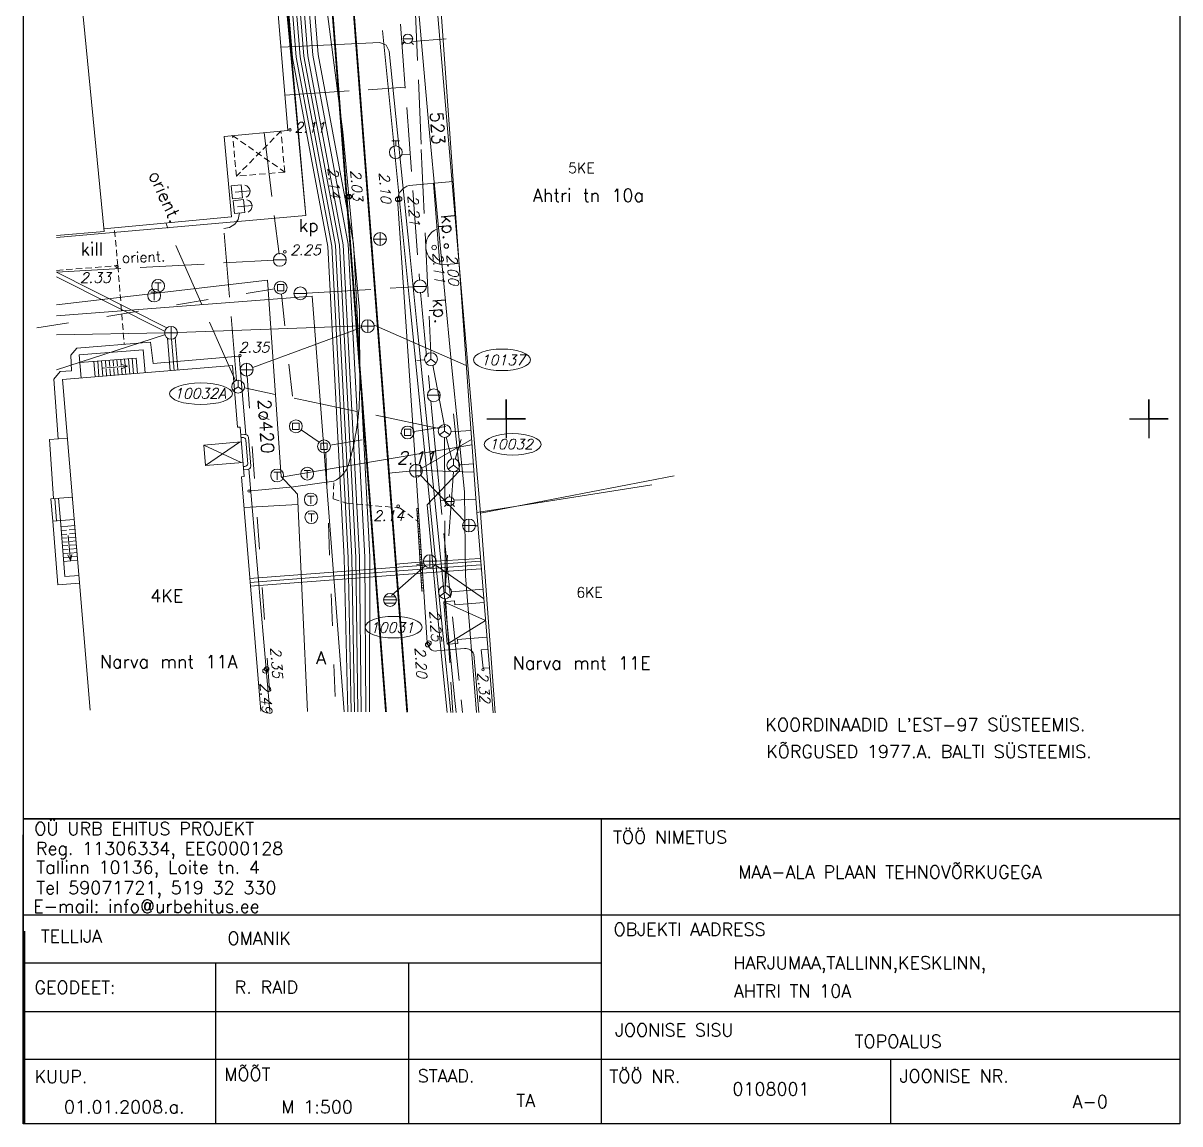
# Model space of a CAD drawing. Extents: x 543262 to 543352, y 6589145 to 6589288.
# Drawn here: x 543262.4 to 543352.4, y 6589145.1 to 6589230.8 of the extents above; entities that cross this region are included whole.
import ezdxf
from ezdxf.enums import TextEntityAlignment as Align

# ---------------------------------------------------------------- set-up
doc = ezdxf.new("R2010")
doc.units = 0
doc.header["$MEASUREMENT"] = 0
for name, pattern in [('ASFBET', [2, 1, -1]), ('DASHED', [0.75, 0.5, -0.25]), ('DRENAAZ', [13, 2.5, -1.5, -1.5, 7.5]), ('EHITATAV', [5, 3, -2]), ('HIDDEN', [0.375, 0.25, -0.125]), ('SIDE', [13, 5, -0.75, -0.75, 5, -1.5]), ('VESI', [13, 5, -0.75, -0.75, 5, -1.5])]:
    doc.linetypes.add(name, pattern=pattern)
for name, color, linetype in [('&rist', 7, 'Continuous'), ('raam', 7, 'Continuous'), ('VORMISTUS', 7, 'Continuous')]:
    doc.layers.add(name, color=color, linetype=linetype)
for name, color, linetype, lineweight, plot in [('DREN. KAEV', 7, 'Continuous', 0, False), ('DREN. TRASS', 7, 'Continuous', 0, False), ('EHITISED', 7, 'Continuous', 0, False), ('KAEVU KÅRGUS', 7, 'Continuous', 0, False), ('KAEVU NR.', 7, 'Continuous', 0, False), ('KANALIKAEV', 7, 'Continuous', 0, False), ('KANALITRASS', 7, 'Continuous', 0, False), ('KPKAABEL', 7, 'Continuous', 0, False), ('KÕRGUS', 7, 'Continuous', 0, False), ('MPKAABEL', 7, 'Continuous', 0, False), ('PIIR', 7, 'Continuous', 0, False), ('POST', 7, 'Continuous', 0, False), ('SADEVETEKAEV', 7, 'Continuous', 0, False), ('SIDEKAEV', 4, 'Continuous', 0, False), ('SIDETRASS', 4, 'Continuous', 0, False), ('SOOJAKAEV', 7, 'Continuous', 0, False), ('SOOJATRASS', 7, 'Continuous', 0, False), ('TEE', 7, 'Continuous', 0, False), ('VEEKAEV', 7, 'Continuous', 0, False), ('VEETRASS', 7, 'Continuous', 0, False)]:
    doc.layers.add(name, color=color, linetype=linetype, lineweight=lineweight, plot=plot)
doc.styles.add('ITALICT', font='ITALICT')
doc.styles.add('ROMANC', font='ROMANC')
doc.styles.add('ROMANT', font='romant', dxfattribs={"height": 1.25})
doc.styles.add('TXT', font='txt.shx')

# ---------------------------------------------------------------- blocks, each defined once
blk = doc.blocks.new('NOOLM')
at = {"layer": 'EHITISED', "color": 5, "linetype": 'Continuous', "lineweight": 0}
for p, q in [((0.25, 0), (2.184, 0)), ((2.184, 0), (1.733, 0.15)), ((2.184, 0), (1.733, -0.148))]:
    blk.add_line(p, q, dxfattribs=at)
blk = doc.blocks.new('TELEF')
at = {"layer": 'POST', "color": 6, "linetype": 'Continuous', "lineweight": 0}
for p, q in [((0, 0), (0, 1.155)), ((-0.517, 0.523), (0.481, 0.523)), ((-0.517, -0.278), (-0.517, 0.523)), ((0.481, 0.523), (0.481, -0.278)), ((0.481, -0.278), (-0.517, -0.278))]:
    blk.add_line(p, q, dxfattribs=at)
for centre, start, end in [((0.038, 0.604), 93.90027, 159.91889), ((-0.038, 0.604), 20.08111, 86.09973)]:
    blk.add_arc(centre, 0.552, start, end, dxfattribs=at)
blk = doc.blocks.new('KK')
at = {"layer": 'KANALIKAEV', "color": 7, "linetype": 'Continuous', "lineweight": 0}
for p, q in [((-1, 0), (1, 0)), ((0, -1), (0, 1))]:
    blk.add_line(p, q, dxfattribs=at)
blk.add_circle((0, 0), 1, dxfattribs=at)
blk = doc.blocks.new('KR')
at = {"layer": 'SADEVETEKAEV', "color": 7, "linetype": 'Continuous', "lineweight": 0}
for p, q in [((-1, 0), (1, 0)), ((0.86, 0.5), (-0.86, 0.5)), ((0.86, -0.5), (-0.86, -0.5))]:
    blk.add_line(p, q, dxfattribs=at)
blk.add_circle((0, 0), 1, dxfattribs=at)
blk = doc.blocks.new('KS')
at = {"layer": 'SIDEKAEV', "color": 6, "linetype": 'Continuous', "lineweight": 0}
for p, q in [((-0.8, -0.6), (0, 0)), ((0, 0), (0, 1)), ((0, 0), (0.8, -0.6))]:
    blk.add_line(p, q, dxfattribs=at)
blk.add_circle((0, 0), 1, dxfattribs=at)
blk = doc.blocks.new('KV')
at = {"layer": 'VEEKAEV', "color": 5, "linetype": 'Continuous', "lineweight": 0}
blk.add_line((-1, 0), (1, 0), dxfattribs=at)
blk.add_circle((0, 0), 1, dxfattribs=at)
blk = doc.blocks.new('RSIIBE')
at = {"layer": 'VEEKAEV', "color": 5, "linetype": 'Continuous', "lineweight": 0}
for p, q in [((-1, 0), (1, 0)), ((0, 1), (0, 1.56)), ((-0.71, -0.71), (-1.11, -1.11)), ((0.71, -0.71), (1.11, -1.11))]:
    blk.add_line(p, q, dxfattribs=at)
blk.add_circle((0, 0), 1, dxfattribs=at)
blk = doc.blocks.new('KT')
at = {"layer": 'SOOJAKAEV', "color": 1, "linetype": 'Continuous', "lineweight": 0}
for p, q in [((-0.5, 0.5), (0.5, 0.5)), ((0, -0.7), (0, 0.5))]:
    blk.add_line(p, q, dxfattribs=at)
blk.add_circle((0, 0), 1, dxfattribs=at)
blk = doc.blocks.new('KD')
at = {"layer": 'DREN. KAEV', "color": 3, "linetype": 'Continuous', "lineweight": 0}
for p, q in [((-0.5, 0.5), (0.5, 0.5)), ((-0.5, -0.5), (-0.5, 0.5)), ((0.5, 0.5), (0.5, -0.5)), ((0.5, -0.5), (-0.5, -0.5))]:
    blk.add_line(p, q, dxfattribs=at)
blk.add_circle((0, 0), 1, dxfattribs=at)
blk = doc.blocks.new('KAKAEV')
at = {"layer": 'KANALIKAEV', "color": 7, "linetype": 'Continuous', "lineweight": 0}
for p, q in [((-0.002, 0.5), (-0.002, -0.5)), ((0.504, -0.008), (-0.496, -0.008))]:
    blk.add_line(p, q, dxfattribs=at)
blk.add_circle((0, 0), 0.5, dxfattribs=at)
blk = doc.blocks.new('HYDRAN')
at = {"layer": 'VEEKAEV', "color": 5, "linetype": 'Continuous', "lineweight": 0}
for p, q in [((0.002, 0.884), (-0.299, 0.884)), ((0.002, 0.884), (0.302, 0.884)), ((0.003, 0.485), (0.003, 0.884))]:
    blk.add_line(p, q, dxfattribs=at)
blk.add_circle((0, 0), 0.5, dxfattribs=at)
blk = doc.blocks.new('SIIB1')
at = {"layer": 'VEEKAEV', "color": 5, "linetype": 'Continuous', "lineweight": 0}
for p, q in [((-0.375, 0), (0.375, 0)), ((-0.442, -0.442), (-0.265, -0.265)), ((0.442, -0.442), (0.265, -0.265))]:
    blk.add_line(p, q, dxfattribs=at)
blk.add_circle((0, 0), 0.375, dxfattribs=at)

msp = doc.modelspace()

# ---------------------------------------------------------------- linework, layer by layer
at = {"layer": '&rist'}
for points in [[(543298.5, 6589200), (543301.5, 6589200), (543300, 6589200), (543300, 6589201.5), (543300, 6589198.5)], [(543348.5, 6589200), (543351.5, 6589200), (543350, 6589200), (543350, 6589201.5), (543350, 6589198.5)]]:
    msp.add_lwpolyline(points, dxfattribs=at)
at = {"layer": 'DREN. TRASS', "color": 3, "linetype": 'DRENAAZ', "lineweight": 0}
for p, q in [((543263.491, 6589207.071), (543281.963, 6589210.126)), ((543282.511, 6589209.711), (543283.571, 6589199.87)), ((543279.845, 6589203.326), (543281.702, 6589177.236)), ((543284.053, 6589199.139), (543285.458, 6589198.193)), ((543286.317, 6589197.947), (543291.846, 6589198.858)), ((543292.834, 6589199.015), (543297.211, 6589199.681)), ((543285.962, 6589197.373), (543286.73, 6589177.205))]:
    msp.add_line(p, q, dxfattribs=at)
at = {"layer": 'EHITISED', "color": 5, "linetype": 'Continuous', "lineweight": 0}
for p, q in [((543283.006, 6589222.443), (543279.985, 6589259.609)), ((543297.706, 6589192.705), (543294.47, 6589238.299)), ((543283.006, 6589222.443), (543278.053, 6589221.976)), ((543278.053, 6589221.976), (543278.642, 6589215.731)), ((543268.688, 6589214.793), (543278.642, 6589215.731)), ((543265.026, 6589214.27), (543268.709, 6589214.573)), ((543266.789, 6589204.98), (543271.757, 6589205.358)), ((543271.757, 6589205.358), (543271.904, 6589203.581)), ((543266.789, 6589204.98), (543266.939, 6589203.171)), ((543266.838, 6589204.382), (543271.208, 6589204.715)), ((543267.918, 6589204.46), (543268.017, 6589203.26)), ((543268.217, 6589204.485), (543268.316, 6589203.285)), ((543268.516, 6589204.51), (543268.615, 6589203.31)), ((543268.815, 6589204.532), (543268.854, 6589204.056)), ((543269.114, 6589204.555), (543269.153, 6589204.081)), ((543269.413, 6589204.578), (543269.452, 6589204.105)), ((543269.712, 6589204.601), (543269.751, 6589204.13)), ((543270.012, 6589204.623), (543270.05, 6589204.155)), ((543270.311, 6589204.646), (543270.349, 6589204.18)), ((543270.61, 6589204.669), (543270.708, 6589203.483)), ((543270.909, 6589204.692), (543271.007, 6589203.507)), ((543271.208, 6589204.715), (543271.306, 6589203.532)), ((543278.696, 6589204.143), (543265.487, 6589203.051)), ((543268.871, 6589203.857), (543268.914, 6589203.334)), ((543269.17, 6589203.881), (543269.213, 6589203.359)), ((543269.469, 6589203.906), (543269.512, 6589203.384)), ((543269.768, 6589203.931), (543269.811, 6589203.408)), ((543270.067, 6589203.956), (543270.11, 6589203.433)), ((543270.366, 6589203.98), (543270.409, 6589203.458)), ((543279.091, 6589199.345), (543278.696, 6589204.143)), ((543267.643, 6589177.325), (543265.487, 6589203.051)), ((543279.297, 6589199.362), (543279.091, 6589199.345)), ((543279.606, 6589195.512), (543279.297, 6589199.362)), ((543264.468, 6589198.381), (543265.869, 6589198.498)), ((543264.772, 6589193.787), (543264.468, 6589198.381)), ((543276.472, 6589197.958), (543279.39, 6589198.202)), ((543276.472, 6589197.958), (543279.385, 6589196.597)), ((543276.605, 6589196.365), (543276.472, 6589197.958)), ((543279.252, 6589198.19), (543276.605, 6589196.365)), ((543279.518, 6589196.608), (543276.605, 6589196.365)), ((543279.606, 6589195.512), (543279.407, 6589195.496)), ((543280.909, 6589177.241), (543279.407, 6589195.496)), ((543311.346, 6589194.874), (543297.706, 6589192.705)), ((543264.576, 6589193.771), (543266.253, 6589193.911)), ((543264.722, 6589192.03), (543264.576, 6589193.771)), ((543265.021, 6589192.055), (543264.875, 6589193.796)), ((543265.32, 6589192.081), (543265.174, 6589193.821)), ((543298.993, 6589177.128, 1.216), (543297.706, 6589192.705)), ((543264.722, 6589192.034), (543266.398, 6589192.174)), ((543265.108, 6589187.072), (543264.722, 6589192.034)), ((543265.659, 6589187.72), (543265.32, 6589192.081)), ((543265.358, 6589191.6), (543266.439, 6589191.691)), ((543265.383, 6589191.301), (543265.788, 6589191.335)), ((543265.408, 6589191.002), (543265.813, 6589191.036)), ((543265.433, 6589190.703), (543265.838, 6589190.737)), ((543265.987, 6589191.352), (543266.464, 6589191.392)), ((543266.012, 6589191.053), (543266.489, 6589191.093)), ((543266.037, 6589190.754), (543266.514, 6589190.794)), ((543265.458, 6589190.404), (543265.863, 6589190.438)), ((543265.483, 6589190.105), (543265.888, 6589190.139)), ((543265.508, 6589189.806), (543265.913, 6589189.84)), ((543266.062, 6589190.455), (543266.539, 6589190.495)), ((543266.087, 6589190.156), (543266.564, 6589190.196)), ((543266.112, 6589189.857), (543266.589, 6589189.897)), ((543265.533, 6589189.508), (543265.938, 6589189.541)), ((543265.558, 6589189.209), (543265.963, 6589189.243)), ((543265.583, 6589188.91), (543266.664, 6589189)), ((543266.137, 6589189.558), (543266.614, 6589189.598)), ((543266.162, 6589189.259), (543266.639, 6589189.299)), ((543265.108, 6589187.072), (543266.814, 6589187.215)), ((543265.659, 6589187.72), (543266.764, 6589187.813)), ((543295.149, 6589185.75), (543295.976, 6589185.825)), ((543295.149, 6589185.75), (543295.403, 6589182.452)), ((543295.403, 6589182.452), (543296.23, 6589182.527)), ((543298.065, 6589182.013), (543298.586, 6589182.056)), ((543298.065, 6589182.013), (543298.204, 6589180.594)), ((543298.204, 6589180.594), (543298.703, 6589180.635))]:
    msp.add_line(p, q, dxfattribs=at)
at = {"layer": 'EHITISED', "color": 5, "linetype": 'DASHED', "lineweight": 0}
for p, q in [((543282.476, 6589222.393), (543279.012, 6589218.874)), ((543282.776, 6589219.205), (543282.476, 6589222.393)), ((543279.012, 6589218.874), (543278.713, 6589222.038)), ((543278.713, 6589222.038), (543282.776, 6589219.205)), ((543282.776, 6589219.205), (543279.012, 6589218.874))]:
    msp.add_line(p, q, dxfattribs=at)
at = {"layer": 'EHITISED', "color": 5, "linetype": 'Continuous', "lineweight": 0}
for points in [[(543265.051, 6589252.327), (543268.709, 6589214.573)], [(543295.149, 6589185.75), (543298.4, 6589184.307), (543295.403, 6589182.452)], [(543295.976, 6589185.825), (543296.003, 6589185.526), (543298.284, 6589185.715)], [(543296.23, 6589182.527), (543296.203, 6589182.826), (543298.506, 6589183.016)]]:
    msp.add_lwpolyline(points, dxfattribs=at)
for points in [[(543279.343, 6589198.755), (543279.642, 6589198.78, -0.373078), (543279.953, 6589198.576), (543280.144, 6589196.321, -0.344934), (543279.864, 6589196.063), (543279.563, 6589196.038)], [(543279.361, 6589198.534), (543279.484, 6589198.544, -0.398223), (543279.749, 6589198.351), (543279.9, 6589196.508, -0.344934), (543279.668, 6589196.293), (543279.545, 6589196.283)]]:
    msp.add_lwpolyline(points, format="xyb", dxfattribs=at)
at = {"layer": 'KAEVU NR.', "color": 5, "linetype": 'Continuous', "lineweight": 0}
for centre, major_axis, ratio in [((543299.675, 6589204.591), (-2.213, 0), 0.379465), ((543276.254, 6589201.954), (-2.442, 0), 0.343989), ((543300.506, 6589198.011), (-2.213, 0), 0.379465), ((543291.24, 6589183.786), (-2.213, 0), 0.379465)]:
    msp.add_ellipse(centre, major_axis=major_axis, ratio=ratio, start_param=0, end_param=6.283175, dxfattribs=at)
at = {"layer": 'KANALITRASS', "color": 7, "linetype": 'Continuous', "lineweight": 0}
for p, q in [((543265.024, 6589211.405), (543273.605, 6589207.08)), ((543265.024, 6589211.06), (543273.415, 6589206.819)), ((543274.43, 6589206.714), (543288.719, 6589207.247)), ((543280.279, 6589203.996), (543288.751, 6589207.095)), ((543289.72, 6589207.292), (543296.894, 6589204.139)), ((543265.019, 6589203.804), (543273.416, 6589206.545)), ((543265.021, 6589206.536), (543273.43, 6589206.686)), ((543273.867, 6589203.744), (543273.658, 6589206.272)), ((543274.166, 6589203.768), (543273.965, 6589206.197)), ((543274.462, 6589203.83), (543274.256, 6589206.321)), ((543293.441, 6589196.162), (543297.291, 6589198.386)), ((543290.88, 6589195.775), (543292.476, 6589195.934)), ((543293.324, 6589195.626), (543296.767, 6589192.03, 0)), ((543293.474, 6589195.983), (543297.457, 6589195.84)), ((543297.607, 6589191.678), (543297.791, 6589191.678)), ((543294.556, 6589188.928), (543297.982, 6589189.134)), ((543291.083, 6589186.245), (543293.702, 6589188.566)), ((543291.422, 6589188.7), (543293.559, 6589188.863)), ((543293.036, 6589188.629), (543293.544, 6589188.763)), ((543294.466, 6589188.633), (543298.238, 6589186.012))]:
    msp.add_line(p, q, dxfattribs=at)
at = {"layer": 'KANALITRASS', "color": 7, "linetype": 'EHITATAV', "lineweight": 0, "const_width": 0.14}
for points in [[(543287.765, 6589236.56), (543292.303, 6589177.17)], [(543286.123, 6589236.435), (543290.65, 6589177.18)]]:
    msp.add_lwpolyline(points, dxfattribs=at)
at = {"layer": 'KPKAABEL', "color": 14, "linetype": 'Continuous', "lineweight": 0}
for points in [[(543289.359, 6589177.188), (543289.396, 6589189.253), (543288.116, 6589213.647), (543285.36, 6589228.358), (543283.901, 6589246.483), (543281.785, 6589272.755), (543279.427, 6589274.659)], [(543289.074, 6589177.19), (543288.996, 6589189.238), (543287.718, 6589213.6), (543284.963, 6589228.305), (543283.502, 6589246.451), (543281.401, 6589272.547), (543279.427, 6589274.246)], [(543279.499, 6589273.675), (543281.016, 6589272.339), (543283.103, 6589246.419), (543284.566, 6589228.252), (543287.32, 6589213.552), (543288.596, 6589189.223), (543288.715, 6589177.192)], [(543279.504, 6589273.271), (543280.727, 6589272.194), (543282.804, 6589246.395), (543284.268, 6589228.212), (543287.021, 6589213.516), (543288.296, 6589189.214), (543288.456, 6589177.194)], [(543279.542, 6589272.838), (543280.437, 6589272.049), (543282.505, 6589246.371), (543283.97, 6589228.172), (543286.723, 6589213.481), (543287.996, 6589189.204), (543288.197, 6589177.196)], [(543279.58, 6589272.405), (543280.148, 6589271.904), (543282.206, 6589246.347), (543283.673, 6589228.133), (543286.424, 6589213.445), (543287.696, 6589189.195), (543287.939, 6589177.197)], [(543279.618, 6589271.972), (543279.859, 6589271.759), (543281.907, 6589246.323), (543283.375, 6589228.093), (543286.126, 6589213.409), (543287.396, 6589189.186), (543287.679, 6589177.199)], [(543282.497, 6589228.922), (543290.162, 6589229.274), (543290.659, 6589229.081), (543290.9, 6589228.604), (543292.471, 6589213.105), (543293.075, 6589207.136), (543294.726, 6589190.844), (543294.89, 6589189.227), (543296.043, 6589177.856), (543296.115, 6589177.146)]]:
    msp.add_lwpolyline(points, dxfattribs=at)
msp.add_polyline3d([(543297.697, 6589177.136, 0), (543296.831, 6589187.784, 0), (543296.753, 6589194.324, 0), (543295.784, 6589203.962, 0), (543293.983, 6589222.806, 0), (543291.696, 6589248.745, 0), (543291.039, 6589249.131, 0), (543290.516, 6589249.68, 0), (543290.014, 6589251.1, 0), (543288.119, 6589268.641, 0), (543286.749, 6589279.154, 0)], dxfattribs=at)
at = {"layer": 'KÕRGUS', "linetype": 'Continuous', "lineweight": 0}
for centre, radius in [((543283.183, 6589222.482), 0.1), ((543287.666, 6589217.286, 2.141), 0.175), ((543287.801, 6589217.291, 2.032), 0.175), ((543291.562, 6589217.084, 2.096), 0.175), ((543291.716, 6589217.107, 2.21), 0.175), ((543294.4, 6589213.334, 2.21), 0.175), ((543295.349, 6589213.447, 2.21), 0.175), ((543282.783, 6589213.001), 0.1), ((543269.72, 6589211.859), 0.1), ((543279.292, 6589204.937), 0.1), ((543279.997, 6589194.38), 0.1), ((543291.6, 6589193.2), 0.1), ((543293.994, 6589182.549, 2.249), 0.175), ((543293.89, 6589182.421, 2.196), 0.175), ((543281.235, 6589180.387, 2.488), 0.175), ((543281.37, 6589180.537, 2.35), 0.175), ((543298.2, 6589180.476), 0.1)]:
    msp.add_circle(centre, radius, dxfattribs=at)
at = {"layer": 'MPKAABEL', "color": 34, "linetype": 'Continuous', "lineweight": 0}
for points in [[(543290.389, 6589230.219), (543292.466, 6589209.205), (543293.514, 6589198.846), (543295.11, 6589183.056), (543295.707, 6589177.148)], [(543295.902, 6589200.381), (543296.376, 6589195.95), (543293.848, 6589193.302), (543295.032, 6589180.996), (543295.406, 6589177.15)], [(543280.025, 6589187.567), (543291.99, 6589188.489), (543297.996, 6589188.927)], [(543280.048, 6589187.268), (543292.012, 6589188.19), (543298.018, 6589188.628)], [(543280.071, 6589186.969), (543292.035, 6589187.891), (543298.04, 6589188.329)]]:
    msp.add_lwpolyline(points, dxfattribs=at)
at = {"layer": 'PIIR', "color": 1, "linetype": 'Continuous', "lineweight": 0}
for points in [[(543265.026, 6589214.11), (543284.404, 6589215.818), (543279.878, 6589264.408), (543279.039, 6589276.378), (543278.787, 6589279.22)], [(543290.174, 6589279.126), (543291.408, 6589265.277), (543291.707, 6589261.867), (543293.286, 6589245.597), (543294.675, 6589231.367), (543298.001, 6589192.667), (543299.148, 6589177.127)], [(543265.065, 6589274.951), (543279.039, 6589276.378), (543284.404, 6589215.818), (543265.026, 6589214.11)], [(543313.07, 6589195.556), (543298.001, 6589192.667), (543294.675, 6589231.367), (543312.225, 6589234.575), (543312.125, 6589235.775), (543313.07, 6589236.006)], [(543265.022, 6589208.02), (543284.903, 6589209.548), (543287.389, 6589177.201)], [(543287.389, 6589177.201), (543284.903, 6589209.548), (543265.022, 6589208.02)], [(543299.148, 6589177.127), (543298.001, 6589192.667), (543313.07, 6589195.556)]]:
    msp.add_lwpolyline(points, dxfattribs=at)
at = {"layer": 'raam'}
for p, q in [((543262.417, 6589287.852), (543262.417, 6589145.134)), ((543352.417, 6589287.852), (543352.417, 6589145.134)), ((543352.417, 6589286.752), (543352.417, 6589145.134)), ((543352.417, 6589160.134), (543352.417, 6589145.134)), ((543352.417, 6589145.134), (543262.417, 6589145.134)), ((543352.417, 6589145.134), (543262.517, 6589145.134))]:
    msp.add_line(p, q, dxfattribs=at)
at = {"layer": 'raam', "color": 7, "linetype": 'Continuous'}
for p, q in [((543262.417, 6589168.884), (543352.417, 6589168.884)), ((543352.417, 6589168.884), (543262.417, 6589168.884)), ((543307.417, 6589145.134), (543307.417, 6589168.884)), ((543352.417, 6589161.384), (543262.417, 6589161.384)), ((543307.417, 6589157.634), (543262.417, 6589157.634)), ((543277.417, 6589145.134), (543277.417, 6589157.634)), ((543292.417, 6589145.134), (543292.417, 6589157.634)), ((543352.417, 6589150.134), (543262.417, 6589150.134)), ((543329.917, 6589145.134), (543329.917, 6589150.134))]:
    msp.add_line(p, q, dxfattribs=at)
for points in [[(543307.417, 6589168.884), (543352.417, 6589168.884)], [(543262.417, 6589153.884), (543307.417, 6589153.884)], [(543307.417, 6589153.884), (543352.417, 6589153.884)]]:
    msp.add_lwpolyline(points, dxfattribs=at)
at = {"layer": 'raam'}
msp.add_lwpolyline([(543262.517, 6589160.128), (543262.517, 6589145.134)], dxfattribs=at)
at = {"layer": 'SADEVETEKAEV', "color": 7, "linetype": 'Continuous', "lineweight": 0}
for p, q in [((543293.043, 6589193.026), (543293.169, 6589193.034)), ((543293.056, 6589192.826), (543293.183, 6589192.834)), ((543293.067, 6589192.626), (543293.196, 6589192.635)), ((543293.079, 6589192.427), (543293.209, 6589192.435)), ((543293.083, 6589192.427), (543293.209, 6589192.435)), ((543293.091, 6589192.227), (543293.222, 6589192.236)), ((543293.103, 6589192.027), (543293.235, 6589192.036)), ((543293.116, 6589191.828), (543293.248, 6589191.837)), ((543293.128, 6589191.628), (543293.262, 6589191.637)), ((543293.14, 6589191.429), (543293.275, 6589191.437)), ((543293.152, 6589191.229), (543293.288, 6589191.238)), ((543293.164, 6589191.029), (543293.301, 6589191.038)), ((543293.176, 6589190.83), (543293.314, 6589190.839)), ((543293.188, 6589190.63), (543293.328, 6589190.639)), ((543293.2, 6589190.43), (543293.341, 6589190.44)), ((543293.212, 6589190.231), (543293.354, 6589190.24)), ((543293.224, 6589190.031), (543293.367, 6589190.04)), ((543293.236, 6589189.831), (543293.38, 6589189.841)), ((543293.248, 6589189.632), (543293.393, 6589189.641)), ((543293.261, 6589189.432), (543293.407, 6589189.442)), ((543293.273, 6589189.232), (543293.42, 6589189.242)), ((543293.285, 6589189.033), (543293.433, 6589189.043)), ((543293.297, 6589188.833), (543293.446, 6589188.843)), ((543293.309, 6589188.634), (543293.459, 6589188.644)), ((543293.321, 6589188.434), (543293.472, 6589188.444)), ((543293.333, 6589188.234), (543293.486, 6589188.244)), ((543293.345, 6589188.035), (543293.499, 6589188.045)), ((543293.357, 6589187.835), (543293.512, 6589187.845)), ((543293.369, 6589187.635), (543293.525, 6589187.646)), ((543293.381, 6589187.436), (543293.538, 6589187.446)), ((543293.394, 6589187.236), (543293.552, 6589187.247)), ((543293.406, 6589187.036), (543293.565, 6589187.047)), ((543293.418, 6589186.837), (543293.578, 6589186.847))]:
    msp.add_line(p, q, dxfattribs=at)
msp.add_lwpolyline([(543293.043, 6589193.026), (543293.432, 6589186.595), (543293.594, 6589186.605)], dxfattribs=at)
at = {"layer": 'SIDETRASS', "linetype": 'SIDE', "lineweight": 0}
for p, q in [((543278.942, 6589202.959), (543273.509, 6589215.247)), ((543279.024, 6589202.988), (543277.956, 6589215.7)), ((543293.06, 6589204.529), (543293.653, 6589204.597)), ((543294.298, 6589204.165), (543295.176, 6589199.551)), ((543294.754, 6589199.259), (543279.633, 6589202.4)), ((543295.705, 6589198.988), (543297.253, 6589199.093, 0)), ((543295.211, 6589198.552), (543295.246, 6589187.004)), ((543295.333, 6589198.567), (543295.767, 6589196.872)), ((543296.038, 6589196.865), (543296.508, 6589198.387)), ((543296.389, 6589196.423), (543297.437, 6589196.497)), ((543295.89, 6589195.887), (543295.28, 6589187.003)), ((543295.745, 6589186.545), (543298.198, 6589186.748)), ((543295.28, 6589186.005), (543295.857, 6589177.147))]:
    msp.add_line(p, q, dxfattribs=at)
for points in [[(543292.623, 6589239.366), (543293.398, 6589220.969), (543294.128, 6589205.143)], [(543278.045, 6589214.802), (543278.045, 6589214.802), (543278.476, 6589214.882), (543278.901, 6589215.16), (543279.137, 6589215.504), (543279.246, 6589216.022)]]:
    msp.add_lwpolyline(points, dxfattribs=at)
at = {"layer": 'SOOJATRASS', "color": 1, "linetype": 'Continuous', "lineweight": 0}
for p, q in [((543280.728, 6589200.31, -1.806), (543281.552, 6589199.948, -1.806)), ((543282.492, 6589195.454), (543297.331, 6589197.983)), ((543283.787, 6589193.326), (543279.606, 6589193.087))]:
    msp.add_line(p, q, dxfattribs=at)
msp.add_lwpolyline([(543265.023, 6589208.867), (543281.431, 6589210.788), (543282.489, 6589195.503), (543283.752, 6589194.134), (543284.54, 6589177.219)], dxfattribs=at)
at = {"layer": 'TEE', "color": 52, "linetype": 'Continuous', "lineweight": 0}
for p, q in [((543292.447, 6589218.163), (543295.841, 6589218.461)), ((543296.331, 6589212.075), (543294.955, 6589211.996)), ((543264.796, 6589203.081), (543265.152, 6589198.442)), ((543279.987, 6589196.097), (543281.602, 6589177.237)), ((543293, 6589195.597), (543293.859, 6589182.587))]:
    msp.add_line(p, q, dxfattribs=at)
at = {"layer": 'TEE', "color": 52, "linetype": 'DASHED', "lineweight": 0}
for p, q in [((543269.788, 6589211.914), (543269.509, 6589214.87)), ((543265.024, 6589211.552), (543269.788, 6589211.914)), ((543269.788, 6589211.914), (543270.284, 6589205.794)), ((543286.54, 6589193.773), (543286.593, 6589195.15))]:
    msp.add_line(p, q, dxfattribs=at)
at = {"layer": 'TEE', "color": 52, "linetype": 'ASFBET', "lineweight": 0}
for p, q in [((543292.946, 6589196.42), (543293.328, 6589196.388)), ((543293.379, 6589195.565), (543293.328, 6589196.388)), ((543293, 6589195.597), (543293.379, 6589195.565))]:
    msp.add_line(p, q, dxfattribs=at)
at = {"layer": 'TEE', "color": 52, "linetype": 'Continuous', "lineweight": 0}
for points in [[(543284.979, 6589240.121), (543287.304, 6589222.343), (543288.595, 6589208.456), (543288.604, 6589202.338, -0.074998), (543287.723, 6589196.437, -0.214358), (543286.593, 6589195.15), (543283.461, 6589194.699), (543280.167, 6589194.389)], [(543293.859, 6589182.587, 0.132979), (543294.124, 6589182.073, 0.299984), (543294.616, 6589181.948), (543296.765, 6589182.123, -0.327675), (543297.489, 6589181.677), (543297.862, 6589177.135)]]:
    msp.add_lwpolyline(points, format="xyb", dxfattribs=at)
for points in [[(543294.841, 6589212.02), (543294.339, 6589218.329)], [(543291.548, 6589217.122), (543292.538, 6589202.596), (543292.946, 6589196.42)], [(543264.796, 6589203.081), (543265.308, 6589203.68), (543266.17, 6589203.743), (543266.134, 6589204.944), (543266.608, 6589205.496)], [(543266.608, 6589205.496), (543272.328, 6589205.96), (543272.529, 6589204.31), (543279.236, 6589204.869), (543279.757, 6589198.78)]]:
    msp.add_lwpolyline(points, dxfattribs=at)
at = {"layer": 'TEE', "color": 52, "linetype": 'DASHED', "lineweight": 0}
msp.add_lwpolyline([(543286.54, 6589193.773), (543287.59, 6589193.433), (543291.75, 6589193.059), (543293.042, 6589192.077)], dxfattribs=at)
at = {"layer": 'TEE', "color": 52, "linetype": 'Continuous', "lineweight": 0}
for centre, radius, start, end in [((543292.809, 6589216.942), 1.273, 106.51303, 171.88612), ((543295.193, 6589213.433), 1.457, 113.09022, 260.57965)]:
    msp.add_arc(centre, radius, start, end, dxfattribs=at)
at = {"layer": 'VEETRASS', "color": 5, "linetype": 'VESI', "lineweight": 0}
for p, q in [((543292.661, 6589229.357), (543295.343, 6589229.57)), ((543291.884, 6589229.296), (543292.081, 6589229.311)), ((543282.783, 6589225.186), (543292.143, 6589225.801)), ((543281.158, 6589222.269), (543282.333, 6589212.814)), ((543291.871, 6589220.546), (543292.532, 6589220.569)), ((543284.488, 6589209.791), (543292.801, 6589210.266)), ((543293.346, 6589209.844), (543294.051, 6589202.249)), ((543294.893, 6589193.62), (543295.243, 6589193.635)), ((543295.936, 6589193.664), (543297.611, 6589193.736))]:
    msp.add_line(p, q, dxfattribs=at)
for points in [[(543287.772, 6589279.145), (543288.097, 6589275.45), (543289.712, 6589258.032), (543290.815, 6589243.685), (543293.257, 6589210.803), (543293.26, 6589210.776)], [(543265.024, 6589211.418), (543281.913, 6589212.343)], [(543294.129, 6589201.409), (543294.489, 6589197.531), (543296.594, 6589177.143)]]:
    msp.add_lwpolyline(points, dxfattribs=at)
at = {"layer": 'VORMISTUS'}
for p, q in [((543262.417, 6589145.134), (543262.417, 6589167.634)), ((543352.417, 6589145.134), (543262.417, 6589145.134))]:
    msp.add_line(p, q, dxfattribs=at)

# ---------------------------------------------------------------- block references
at = {"layer": 'DREN. KAEV', "color": 3, "linetype": 'Continuous', "lineweight": 0, "xscale": 0.5, "yscale": 0.5, "zscale": 0.5}
for p in [(543282.457, 6589210.208), (543283.638, 6589199.418), (543292.34, 6589198.94), (543285.826, 6589197.855)]:
    msp.add_blockref('KD', p, dxfattribs=at)
at = {"layer": 'EHITISED', "color": 5, "linetype": 'Continuous', "lineweight": 0}
for p, rotation in [((543268.371, 6589203.908), 5.219662021401924), ((543265.899, 6589191.16), 275.1181249933122)]:
    msp.add_blockref('NOOLM', p, dxfattribs=dict(at, rotation=rotation))
at = {"layer": 'KANALIKAEV', "color": 7, "linetype": 'Continuous', "lineweight": 0, "xscale": 0.5, "yscale": 0.5, "zscale": 0.5}
for p in [(543290.186, 6589213.99), (543273.924, 6589206.695), (543289.232, 6589207.208, 2.157), (543279.809, 6589203.825), (543297.103, 6589191.698), (543294.056, 6589188.919)]:
    msp.add_blockref('KK', p, dxfattribs=at)
at = {"layer": 'KANALIKAEV', "color": 7, "linetype": 'Continuous', "lineweight": 0}
msp.add_blockref('KAKAEV', (543292.983, 6589195.959, 2.108), dxfattribs=at)
at = {"layer": 'SADEVETEKAEV', "color": 7, "linetype": 'Continuous', "lineweight": 0, "xscale": 0.5, "yscale": 0.5, "zscale": 0.5}
msp.add_blockref('KR', (543290.965, 6589185.908, 2.117), dxfattribs=at)
at = {"layer": 'SIDEKAEV', "color": 6, "linetype": 'Continuous', "lineweight": 0, "xscale": 0.5, "yscale": 0.5, "zscale": 0.5}
for p in [(543294.151, 6589204.643), (543279.144, 6589202.502), (543295.209, 6589199.052), (543295.247, 6589186.504)]:
    msp.add_blockref('KS', p, dxfattribs=at)
at = {"layer": 'SIDEKAEV', "linetype": 'Continuous', "lineweight": 0, "xscale": 0.5, "yscale": 0.5, "zscale": 0.5}
msp.add_blockref('KS', (543295.89, 6589196.387), dxfattribs=at)
at = {"layer": 'SIDETRASS', "linetype": 'SIDE', "lineweight": 0, "rotation": 275.7144430294429}
for p in [(543278.924, 6589217.637), (543279.091, 6589216.49)]:
    msp.add_blockref('TELEF', p, dxfattribs=at)
at = {"layer": 'SOOJAKAEV', "color": 1, "linetype": 'Continuous', "lineweight": 0, "xscale": 0.5, "yscale": 0.5, "zscale": 0.5}
for p in [(543272.919, 6589210.344), (543272.609, 6589209.594), (543284.521, 6589195.731), (543282.181, 6589195.592), (543284.8, 6589193.722), (543284.846, 6589192.348)]:
    msp.add_blockref('KT', p, dxfattribs=at)
at = {"layer": 'VEEKAEV', "color": 5, "linetype": 'Continuous', "lineweight": 0}
for name, p in [('SIIB1', (543292.352, 6589229.57)), ('HYDRAN', (543291.41, 6589220.741))]:
    msp.add_blockref(name, p, dxfattribs=at)
for name, p, xscale, yscale, zscale in [('KV', (543282.388, 6589212.369), 0.5, 0.5, 0.5), ('KV', (543293.293, 6589210.304), 0.5, 0.5, 0.5), ('KV', (543283.989, 6589209.762), 0.5, 0.5, 0.5), ('KV', (543294.369, 6589201.83), 0.5, 0.5, 0.5), ('RSIIBE', (543295.595, 6589193.574), 0.3500000000058208, 0.3499999999985448, 0.35)]:
    msp.add_blockref(name, p, dxfattribs=dict(at, xscale=xscale, yscale=yscale, zscale=zscale))

# ---------------------------------------------------------------- texts
at = {"layer": 'EHITISED', "color": 5, "linetype": 'Continuous', "lineweight": 0, "style": 'ROMANC'}
for s, height, p in [('5KE', 0.8, (543304.828, 6589219.122)), ('4KE', 1, (543272.31, 6589185.725))]:
    msp.add_text(s, height=height, dxfattribs=at).set_placement(p)
msp.add_text('6KE', height=0.8, dxfattribs=at).set_placement((543306.484, 6589186.493), align=Align.MIDDLE)
at = {"layer": 'KAEVU KÅRGUS', "color": 7, "linetype": 'Continuous', "lineweight": 0, "style": 'ITALICT'}
msp.add_text('2.11', height=1, dxfattribs=at).set_placement((543292.983, 6589196.459, 2.108), align=Align.CENTER)
at = {"layer": 'KAEVU NR.', "color": 5, "linetype": 'Continuous', "lineweight": 0, "style": 'ITALICT'}
for s, p in [('10137', (543299.738, 6589204.568)), ('10032A', (543276.181, 6589201.982)), ('10032', (543300.374, 6589198.027)), ('10031', (543291.114, 6589183.756))]:
    msp.add_text(s, height=0.8, dxfattribs=at).set_placement(p, align=Align.MIDDLE)
at = {"layer": 'KPKAABEL', "color": 14, "linetype": 'Continuous', "lineweight": 0, "style": 'TXT'}
msp.add_text('523', height=1, rotation=273.51208, dxfattribs=at).set_placement((543294.088, 6589223.862))
at = {"layer": 'KÕRGUS', "linetype": 'Continuous', "lineweight": 0, "style": 'ITALICT'}
for s, p in [(' 2.11', (543282.973, 6589223.08)), (' 2.25', (543282.637, 6589213.547)), (' 2.33', (543266.289, 6589211.382)), (' 2.35', (543278.629, 6589205.971)), (' 2.14', (543289.105, 6589192.861))]:
    msp.add_text(s, height=0.8, dxfattribs=at).set_placement(p, align=Align.TOP_LEFT)
for s, rotation, p in [('2.14', 274.27817, (543286.121, 6589219.539, 2.141)), ('2.03', 274.50177, (543287.883, 6589219.346, 2.032)), ('2.10', 273.93185, (543290.1, 6589219.157, 2.096)), ('2.21', 273.76, (543292.34, 6589217.39, 2.21)), ('2.11', 273.76, (543294.278, 6589212.925, 2.21)), ('2.00', 273.76, (543295.38, 6589212.775, 2.21)), ('2.25', 273.80223, (543294.038, 6589185.056, 2.249)), ('2.35', 274.30097, (543281.654, 6589182.204, 2.35)), ('2.20', 273.67919, (543292.899, 6589182.203, 2.196)), ('2.49', 274.44194, (543280.831, 6589179.448, 2.488))]:
    msp.add_text(s, height=0.8, rotation=rotation, dxfattribs=at).set_placement(p)
msp.add_text(' 2.32', height=0.8, rotation=275.08528, dxfattribs=at).set_placement((543298.504, 6589180.871), align=Align.TOP_LEFT)
at = {"layer": 'PIIR', "color": 1, "linetype": 'Continuous', "lineweight": 0, "style": 'TXT'}
for s, p in [('Ahtri tn 10a', (543306.399, 6589217.417, -1.806)), ('Narva mnt 11A', (543273.741, 6589181.102, -1.806)), ('Narva mnt 11E', (543305.875, 6589180.994, -1.806))]:
    msp.add_text(s, height=1, dxfattribs=at).set_placement(p, align=Align.MIDDLE)
at = {"layer": 'raam', "color": 7, "linetype": 'Continuous', "style": 'ROMANT'}
for s, height, p in [("KOORDINAADID L'EST-97 SÜSTEEMIS.", 0.9999, (543320.166, 6589175.693)), ('K%%213RGUSED 1977.A. BALTI S%%220STEEMIS.', 1, (543320.229, 6589173.606)), ('OÜ URB EHITUS PROJEKT', 1, (543263.287, 6589167.611)), ('TÖÖ NIMETUS', 1, (543308.319, 6589166.948)), ('Reg. 11306334, EEG000128', 1, (543263.415, 6589166.067)), ('Tallinn 10136, Loite tn. 4', 1, (543263.442, 6589164.606)), ('MAA-ALA PLAAN TEHNOVÕRKUGEGA', 1, (543318.049, 6589164.229)), ('Tel 59071721, 519 32 330', 1, (543263.442, 6589163.009)), (' E-mail: info@urbehitus.ee', 1, (543262.512, 6589161.562)), ('TELLIJA', 1, (543263.791, 6589159.24)), ('OBJEKTI AADRESS', 1, (543308.354, 6589159.768)), ('HARJUMAA,TALLINN,KESKLINN,', 1, (543317.674, 6589157.168)), ('AHTRI TN 10A', 1, (543317.717, 6589154.973)), ('JOONISE SISU', 1, (543308.472, 6589151.942)), ('KUUP.', 1, (543263.301, 6589148.318)), ('MÕÕT', 1, (543278.058, 6589148.487)), ('STAAD.', 1, (543293.119, 6589148.367)), ('TÖÖ NR.', 1, (543308.034, 6589148.335)), ('JOONISE NR.', 1, (543330.615, 6589148.357))]:
    msp.add_text(s, height=height, dxfattribs=at).set_placement(p)
for s, p in [('OMANIK ', (543278.313, 6589159.572)), ('GEODEET:', (543263.299, 6589155.759)), ('R. RAID ', (543278.878, 6589155.773))]:
    msp.add_text(s, height=1, dxfattribs=at).set_placement(p, align=Align.MIDDLE_LEFT)
at = {"layer": 'raam', "style": 'ROMANT'}
msp.add_text('TOPOALUS', height=1, rotation=0.00374, dxfattribs=at).set_placement((543327.118, 6589151.05))
at = {"layer": 'raam', "color": 7, "linetype": 'Continuous', "style": 'ROMANT'}
for s, p in [('0108001', (543320.604, 6589147.352)), ('01.01.2008.a.', (543270.29, 6589145.955)), ('M 1:500', (543285.29, 6589145.955)), ('TA', (543301.523, 6589146.452))]:
    msp.add_text(s, height=1, dxfattribs=at).set_placement(p, align=Align.CENTER)
msp.add_attdef('A-0', text='1', height=1, dxfattribs=at).set_placement((543345.445, 6589146.362), align=Align.CENTER)
at = {"layer": 'SIDETRASS', "linetype": 'SIDE', "lineweight": 0, "style": 'TXT'}
msp.add_text('orient.', height=1, rotation=294.47888, dxfattribs=at).set_placement((543272.14, 6589219.007))
at = {"layer": 'SOOJATRASS', "color": 1, "linetype": 'Continuous', "lineweight": 0, "style": 'TXT'}
msp.add_text('2o420', height=1, rotation=273.95888, dxfattribs=at).set_placement((543280.823, 6589199.378), align=Align.CENTER)
at = {"layer": 'TEE', "color": 52, "linetype": 'HIDDEN', "lineweight": 0, "style": 'TXT'}
for s, p in [('kp', (543283.864, 6589214.549)), ('kill', (543266.878, 6589212.718)), ('A', (543285.209, 6589180.904))]:
    msp.add_text(s, height=1, dxfattribs=at).set_placement(p)
at = {"layer": 'TEE', "color": 52, "linetype": 'Continuous', "lineweight": 0, "style": 'TXT'}
for p in [(543294.935, 6589215.872), (543294.273, 6589209.331)]:
    msp.add_text('kp.', height=1, rotation=274.80878, dxfattribs=at).set_placement(p)
at = {"layer": 'VEETRASS', "color": 5, "linetype": 'Continuous', "lineweight": 0, "style": 'ROMANC'}
msp.add_text('orient.', height=0.8, rotation=2.02686, dxfattribs=at).set_placement((543270.107, 6589212.132))

doc.saveas('drawing.dxf')
